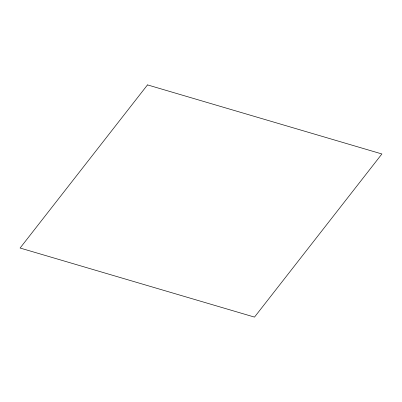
<?xml version="1.0" encoding="UTF-8"?>
<svg xmlns="http://www.w3.org/2000/svg" width="402" height="402" viewBox="0 0 402 402"><rect width="100%" height="100%" fill="white"/><g stroke="black" fill="none" stroke-linecap="round" stroke-linejoin="round"><path stroke-width="0.6" d="M147.504 84.897L20.1 248.029L254.496 317.103L381.9 153.971L147.504 84.897"/></g></svg>
